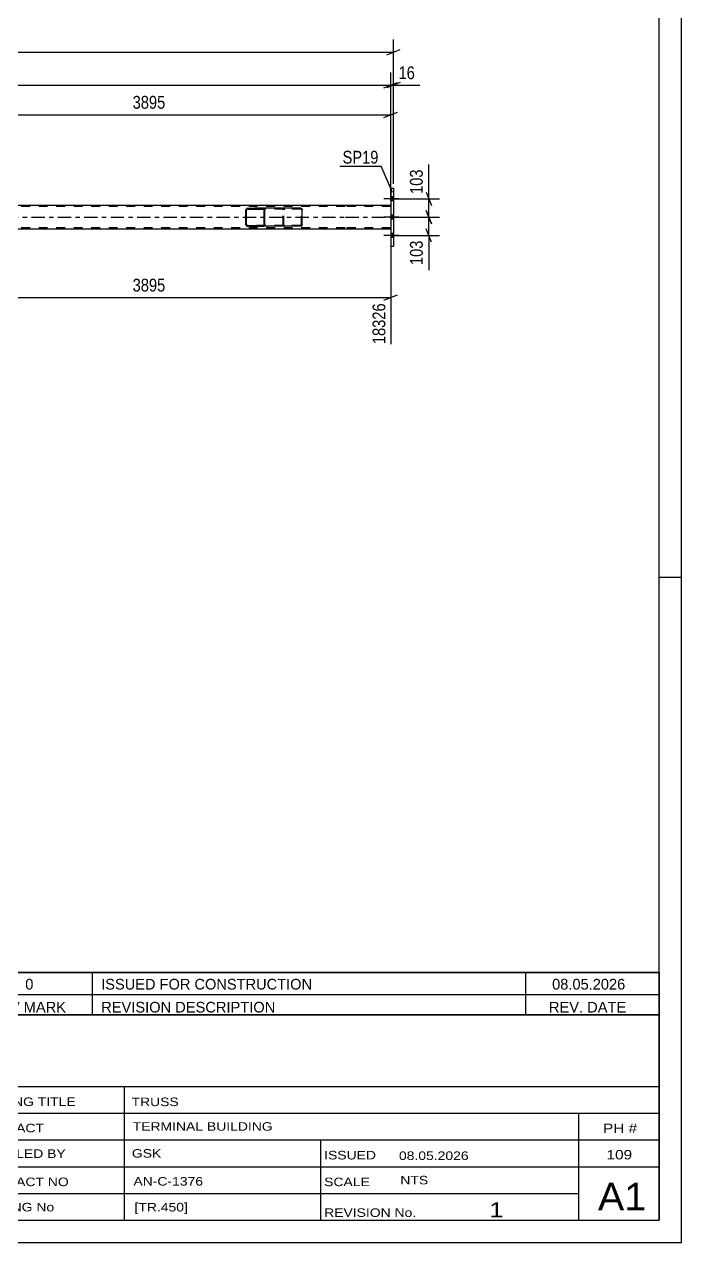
# Model space of a CAD drawing. Header units: millimetres. Extents: x 0 to 841, y 0 to 594.
# Drawn here: x 693.8 to 841, y 0 to 272.9 of the extents above; entities that cross this region are included whole.
import ezdxf

# ---------------------------------------------------------------- set-up
doc = ezdxf.new("R2010")
doc.units = ezdxf.units.MM
doc.linetypes.add('DXK_LINE_DOT2', pattern=[3.9198, 1.9599, -1.9599])
doc.linetypes.add('DXK_LINE_DOT3', pattern=[5.9187, 2.979, -0.9799, 0.9799, -0.9799])
doc.styles.add('Arial Narrow', font='ARIALN.TTF', dxfattribs={"height": 0.2})

# ---------------------------------------------------------------- blocks, each defined once
blk = doc.blocks.new('Unknown-318888172-1133')
at = {"color": 5, "linetype": 'Continuous'}
for p, q in [((841, 0), (841, 594)), ((836, 5), (836, 589)), ((841, 149), (836, 149)), ((5, 5), (836, 5)), ((0, 0), (841, 0))]:
    blk.add_line(p, q, dxfattribs=at)
blk = doc.blocks.new('Bolt-318888172-3130 - 3103')
at = {"linetype": 'Continuous'}
for points in [[(776.48, 233.37), (776.48, 234.25), (775.84, 234.25), (775.84, 233.37)], [(776.48, 233.37), (776.48, 234.25), (775.84, 234.25), (775.84, 233.37)], [(776.48, 233.37), (776.48, 234.25), (775.84, 234.25), (775.84, 233.37)], [(776.48, 229.27), (776.48, 230.15), (775.84, 230.15), (775.84, 229.27)], [(776.48, 229.27), (776.48, 230.15), (775.84, 230.15), (775.84, 229.27)], [(776.48, 225.17), (776.48, 226.05), (775.84, 226.05), (775.84, 225.17)], [(776.48, 225.17), (776.48, 226.05), (775.84, 226.05), (775.84, 225.17)], [(776.48, 225.17), (776.48, 226.05), (775.84, 226.05), (775.84, 225.17)]]:
    blk.add_hatch(color=1, dxfattribs=at).paths.add_polyline_path(points)
at = {"color": 1, "linetype": 'Continuous'}
for p, q in [((777.64, 233.81), (774.32, 233.81)), ((777.64, 233.81), (774.32, 233.81)), ((777.64, 233.81), (774.32, 233.81)), ((776.48, 234.25), (775.84, 234.25)), ((776.48, 234.25), (775.84, 234.25)), ((776.48, 234.25), (775.84, 234.25)), ((776.48, 233.37), (775.84, 233.37)), ((776.48, 233.37), (775.84, 233.37)), ((776.48, 233.37), (775.84, 233.37)), ((777.64, 229.71), (774.32, 229.71)), ((777.64, 229.71), (774.32, 229.71)), ((776.48, 230.15), (775.84, 230.15)), ((776.48, 230.15), (775.84, 230.15)), ((776.48, 229.27), (775.84, 229.27)), ((776.48, 229.27), (775.84, 229.27)), ((777.64, 225.61), (774.32, 225.61)), ((777.64, 225.61), (774.32, 225.61)), ((777.64, 225.61), (774.32, 225.61)), ((776.48, 226.05), (775.84, 226.05)), ((776.48, 226.05), (775.84, 226.05)), ((776.48, 226.05), (775.84, 226.05)), ((776.48, 225.17), (775.84, 225.17)), ((776.48, 225.17), (775.84, 225.17)), ((776.48, 225.17), (775.84, 225.17))]:
    blk.add_line(p, q, dxfattribs=at)
blk = doc.blocks.new('Part-318888172-3183 - 3103')
at = {"color": 7, "linetype": 'DXK_LINE_DOT2'}
for p, q in [((765.62, 232.11), (103.5, 232.11)), ((775.84, 232.11), (765.72, 232.11)), ((775.84, 232.35), (775.84, 227.07)), ((765.62, 227.31), (103.5, 227.31)), ((775.84, 227.31), (765.72, 227.31))]:
    blk.add_line(p, q, dxfattribs=at)
at = {"color": 2, "linetype": 'Continuous'}
for p, q in [((765.62, 232.35), (672.77, 232.35)), ((775.84, 232.35), (765.72, 232.35)), ((765.62, 227.07), (672.77, 227.07)), ((775.84, 227.07), (765.72, 227.07))]:
    blk.add_line(p, q, dxfattribs=at)
at = {"color": 7, "linetype": 'DXK_LINE_DOT3'}
for p, q in [((103.5, 229.71), (765.62, 229.71)), ((765.72, 229.71), (775.84, 229.71))]:
    blk.add_line(p, q, dxfattribs=at)
blk = doc.blocks.new('Part-318888172-3237 - 3103')
at = {"color": 2, "linetype": 'Continuous'}
for p, q in [((775.84, 236.21), (776.48, 236.21)), ((775.84, 236.21), (775.84, 223.21)), ((776.48, 236.21), (776.48, 223.21)), ((775.84, 223.21), (776.48, 223.21))]:
    blk.add_line(p, q, dxfattribs=at)
blk = doc.blocks.new('Part-318888172-3293 - 3103')
at = {"linetype": 'Continuous'}
h = blk.add_hatch(dxfattribs=at)
h.set_pattern_fill('', scale=0.7, style=0, pattern_type=0)
h.set_pattern_definition([(45, (747.6427, 231.5114), (-1.57154, 1.57154), [])])
h.paths.add_polyline_path([(747.67, 231.39), (747.64, 231.51), (747.57, 231.62), (747.46, 231.68), (747.33, 231.71), (743.75, 231.71), (743.62, 231.68), (743.51, 231.62), (743.44, 231.51), (743.41, 231.39), (743.41, 228.03), (743.44, 227.91), (743.51, 227.8), (743.62, 227.73), (743.75, 227.71), (747.33, 227.71), (747.46, 227.73), (747.57, 227.8), (747.64, 227.91), (747.67, 228.03)])
h.paths.add_polyline_path([(747.49, 227.97), (747.45, 227.92), (747.39, 227.88), (747.33, 227.87), (743.75, 227.87), (743.69, 227.88), (743.63, 227.92), (743.6, 227.97), (743.58, 228.03), (743.58, 231.39), (743.6, 231.45), (743.63, 231.5), (743.69, 231.54), (743.75, 231.55), (747.33, 231.55), (747.39, 231.54), (747.45, 231.5), (747.49, 231.45), (747.5, 231.39), (747.5, 228.03)])
at = {"color": 2, "linetype": 'Continuous'}
for p, q in [((743.44, 231.51), (743.41, 231.39)), ((743.41, 228.03), (743.41, 231.39)), ((743.58, 231.39), (743.6, 231.45)), ((743.58, 228.03), (743.58, 231.39)), ((743.6, 231.45), (743.63, 231.5)), ((743.75, 231.71), (743.62, 231.68)), ((743.63, 231.5), (743.69, 231.54)), ((743.69, 231.54), (743.75, 231.55)), ((743.75, 231.71), (747.33, 231.71)), ((743.75, 231.55), (747.33, 231.55)), ((755.68, 231.71), (747.33, 231.71)), ((747.46, 231.68), (747.33, 231.71)), ((747.33, 231.55), (747.39, 231.54)), ((747.39, 231.54), (747.45, 231.5)), ((747.45, 231.5), (747.49, 231.45)), ((747.49, 231.45), (747.5, 231.39)), ((747.5, 228.03), (747.5, 231.39)), ((747.67, 231.39), (747.64, 231.51)), ((747.67, 228.03), (747.67, 231.39)), ((755.68, 231.71), (755.81, 231.68)), ((755.99, 231.51), (756.02, 231.39)), ((756.02, 228.03), (756.02, 231.39)), ((743.41, 228.03), (743.44, 227.91)), ((743.6, 227.97), (743.58, 228.03)), ((743.63, 227.92), (743.6, 227.97)), ((743.62, 227.73), (743.75, 227.71)), ((743.69, 227.88), (743.63, 227.92)), ((743.75, 227.87), (743.69, 227.88)), ((743.75, 227.87), (747.33, 227.87)), ((743.75, 227.71), (747.33, 227.71)), ((747.39, 227.88), (747.33, 227.87)), ((747.33, 227.71), (747.46, 227.73)), ((755.68, 227.71), (747.33, 227.71)), ((747.45, 227.92), (747.39, 227.88)), ((747.49, 227.97), (747.45, 227.92)), ((747.5, 228.03), (747.49, 227.97)), ((747.64, 227.91), (747.67, 228.03)), ((755.81, 227.73), (755.68, 227.71)), ((756.02, 228.03), (755.99, 227.91))]:
    blk.add_line(p, q, dxfattribs=at)
at = {"color": 7, "linetype": 'DXK_LINE_DOT2'}
for p, q in [((747.33, 231.71), (743.75, 231.71)), ((755.68, 231.55), (743.75, 231.55)), ((751.76, 231.39), (751.79, 231.51)), ((751.76, 228.03), (751.76, 231.39)), ((751.94, 231.45), (751.93, 231.39)), ((751.93, 228.03), (751.93, 231.39)), ((751.98, 231.5), (751.94, 231.45)), ((751.97, 231.68), (752.1, 231.71)), ((751.98, 231.5), (752, 231.51)), ((752, 231.51), (752.04, 231.54)), ((752.04, 231.54), (752.1, 231.55)), ((755.74, 231.54), (755.68, 231.55)), ((755.8, 231.5), (755.74, 231.54)), ((755.83, 231.45), (755.8, 231.5)), ((755.85, 231.39), (755.83, 231.45)), ((755.85, 228.03), (755.85, 231.39)), ((755.68, 227.87), (743.75, 227.87)), ((747.33, 227.71), (743.75, 227.71)), ((751.79, 227.91), (751.76, 228.03)), ((751.93, 228.03), (751.94, 227.97)), ((751.94, 227.97), (751.98, 227.92)), ((752.1, 227.71), (751.97, 227.73)), ((751.98, 227.92), (752, 227.91)), ((752, 227.91), (752.04, 227.88)), ((752.04, 227.88), (752.1, 227.87)), ((755.68, 227.87), (755.74, 227.88)), ((755.74, 227.88), (755.8, 227.92)), ((755.8, 227.92), (755.83, 227.97)), ((755.83, 227.97), (755.85, 228.03))]:
    blk.add_line(p, q, dxfattribs=at)
at = {"color": 2, "linetype": 'Continuous'}
for centre, start, end in [((743.74, 231.38), 110.7583, 155.68), ((747.34, 231.38), 24.32, 69.2417), ((755.69, 231.38), 24.32, 69.2417), ((743.74, 228.04), 204.32, 249.2417), ((747.34, 228.04), 290.7583, 335.68), ((755.69, 228.04), 290.7583, 335.68)]:
    blk.add_arc(centre, 0.331, start, end, dxfattribs=at)
at = {"color": 7, "linetype": 'DXK_LINE_DOT2'}
for centre, start, end in [((752.09, 231.38), 110.7583, 155.68), ((752.09, 228.04), 204.32, 249.2417)]:
    blk.add_arc(centre, 0.331, start, end, dxfattribs=at)
blk = doc.blocks.new('StraightDimension-318888172-3438 - 3103')
at = {"color": 7, "linetype": 'Continuous'}
for p, q in [((775.84, 237.21), (775.84, 262.14)), ((776.48, 237.21), (776.48, 262.14)), ((774.34, 258.69), (777.34, 259.89)), ((777.98, 259.89), (774.98, 258.69)), ((775.84, 259.29), (776.48, 259.29))]:
    blk.add_line(p, q, dxfattribs=at)
at = {"color": 0}
blk.add_wipeout([(781.86, 260.04), (781.86, 264.24), (777, 264.24), (777, 260.04)], dxfattribs=at)
at = {"color": 7, "linetype": 'Continuous'}
blk.add_line((776.48, 259.29), (782.38, 259.29), dxfattribs=at)
blk.add_line((776.48, 259.29), (782.38, 259.29), dxfattribs=at)
at = {"color": 3, "style": 'Arial Narrow'}
blk.add_text('16', height=2.863, dxfattribs=at).set_placement((777.6, 260.64))
blk = doc.blocks.new('StraightDimension-318888172-3428 - 3103')
at = {"color": 7, "linetype": 'Continuous'}
for p, q in [((775.84, 237.21), (775.84, 262.14)), ((93.28, 259.29), (775.84, 259.29)), ((774.34, 258.69), (777.34, 259.89))]:
    blk.add_line(p, q, dxfattribs=at)
blk = doc.blocks.new('StraightDimension-318888172-3449 - 3103')
at = {"color": 7, "linetype": 'Continuous'}
for p, q in [((776.48, 237.21), (776.48, 269.51)), ((92.64, 266.66), (776.48, 266.66)), ((774.98, 266.06), (777.98, 267.26))]:
    blk.add_line(p, q, dxfattribs=at)
blk = doc.blocks.new('StraightDimension-318888172-3460 - 3103')
at = {"color": 7, "linetype": 'Continuous'}
for p, q in [((667.57, 241.75), (667.57, 255.52)), ((775.84, 233.35), (775.84, 255.52)), ((669.07, 253.27), (666.07, 252.07)), ((667.57, 252.67), (775.84, 252.67)), ((774.34, 252.07), (777.34, 253.27))]:
    blk.add_line(p, q, dxfattribs=at)
at = {"color": 0}
blk.add_wipeout([(725.96, 253.42), (725.96, 257.62), (717.45, 257.62), (717.45, 253.42)], dxfattribs=at)
at = {"color": 3, "style": 'Arial Narrow'}
blk.add_text('3895', height=2.863, dxfattribs=at).set_placement((718.05, 254.02))
blk = doc.blocks.new('StraightDimension-318888172-8941 - 3103')
at = {"color": 7, "linetype": 'Continuous'}
for p, q in [((776.08, 229.71), (786.77, 229.71)), ((783.77, 231.21), (784.97, 228.21)), ((784.37, 225.61), (784.37, 229.71)), ((784.97, 224.11), (783.77, 227.11)), ((776.08, 225.61), (786.77, 225.61))]:
    blk.add_line(p, q, dxfattribs=at)
at = {"color": 0}
blk.add_wipeout([(783.62, 225.08), (779.42, 225.08), (779.42, 218.4), (783.62, 218.4)], dxfattribs=at)
at = {"color": 7, "linetype": 'Continuous'}
blk.add_line((784.37, 225.61), (784.37, 217.87), dxfattribs=at)
blk.add_line((784.37, 225.61), (784.37, 217.87), dxfattribs=at)
at = {"color": 3, "style": 'Arial Narrow'}
blk.add_text('103', height=2.863, rotation=90.0002, dxfattribs=at).set_placement((783.02, 219))
blk = doc.blocks.new('StraightDimension-318888172-3585 - 3103')
at = {"color": 7, "linetype": 'Continuous'}
for p, q in [((775.84, 226.07), (775.84, 201.28)), ((667.57, 217.67), (667.57, 201.28)), ((669.07, 212.32), (666.07, 211.12)), ((667.57, 211.72), (775.84, 211.72)), ((774.34, 211.12), (777.34, 212.32))]:
    blk.add_line(p, q, dxfattribs=at)
at = {"color": 0}
blk.add_wipeout([(725.96, 212.47), (725.96, 216.67), (717.45, 216.67), (717.45, 212.47)], dxfattribs=at)
at = {"color": 0, "linetype": 'Continuous'}
blk.add_wipeout([(775.24, 211.02), (771.04, 211.02), (771.04, 200.68), (775.24, 200.68)], dxfattribs=at)
at = {"color": 3, "style": 'Arial Narrow'}
blk.add_text('3895', height=2.863, dxfattribs=at).set_placement((718.05, 213.07))
at = {"color": 3, "linetype": 'Continuous', "style": 'Arial Narrow'}
blk.add_text('18326', height=2.863, rotation=90.0002, dxfattribs=at).set_placement((774.64, 201.28))
blk = doc.blocks.new('StraightDimension-318888172-8943 - 3103')
at = {"color": 7, "linetype": 'Continuous'}
for p, q in [((783.77, 235.31), (784.97, 232.31)), ((776.08, 233.81), (786.77, 233.81)), ((784.37, 229.71), (784.37, 233.81)), ((776.08, 229.71), (786.77, 229.71)), ((784.97, 228.21), (783.77, 231.21))]:
    blk.add_line(p, q, dxfattribs=at)
at = {"color": 0}
blk.add_wipeout([(783.62, 241.02), (779.42, 241.02), (779.42, 234.33), (783.62, 234.33)], dxfattribs=at)
at = {"color": 7, "linetype": 'Continuous'}
blk.add_line((784.37, 233.81), (784.37, 241.54), dxfattribs=at)
blk.add_line((784.37, 233.81), (784.37, 241.54), dxfattribs=at)
at = {"color": 3, "style": 'Arial Narrow'}
blk.add_text('103', height=2.863, rotation=90.0002, dxfattribs=at).set_placement((783.02, 234.93))
blk = doc.blocks.new('Unknown-318888172-17225')
at = {"color": 7, "linetype": 'Continuous'}
for p, q in [((676, 51.05), (676, 5)), ((676, 51.05), (836, 51.05)), ((836, 51), (836, 5)), ((676, 35), (836, 35)), ((716.14, 35), (716.14, 5)), ((676, 29), (836, 29)), ((818, 5.05), (818, 29.05)), ((676, 23), (836, 23)), ((760.14, 23), (760.14, 5)), ((676, 17), (836, 17)), ((676, 11), (818, 11)), ((676, 5), (836, 5))]:
    blk.add_line(p, q, dxfattribs=at)
at = {"color": 7, "style": 'Arial Narrow'}
for s, height, width, p in [('DRAWING TITLE', 1.9089, 1.425378, (680.88, 30.61)), ('TRUSS', 1.909, 1.425378, (717.81, 30.59)), ('CONTRACT', 1.909, 1.425378, (680.88, 24.71)), ('TERMINAL BUILDING', 1.9089, 1.425378, (718.06, 25.07)), ('MODELLED BY', 1.9089, 1.425378, (680.88, 18.98)), ('GSK', 1.909, 1.425378, (717.88, 19.04)), ('ISSUED', 1.909, 1.425378, (760.94, 18.64)), ('08.05.2026', 1.909, 1.425378, (777.69, 18.52)), ('CONTRACT NO', 1.9089, 1.425378, (680.88, 12.66)), ('AN-C-1376', 1.909, 1.425378, (718.23, 12.78)), ('SCALE', 1.909, 1.425378, (760.94, 12.65)), ('A1', 6.204, 1.25, (822.24, 7.2)), ('DRAWING No', 1.909, 1.425378, (680.56, 7)), ('[TR.450]', 1.909, 1.425378, (718.46, 6.99)), ('1', 3.34, 1.5, (797.91, 5.68)), ('REVISION No.', 1.9089, 1.425378, (760.94, 5.77))]:
    blk.add_text(s, height=height, dxfattribs=dict(at, width=width)).set_placement(p)
at = {"color": 7, "linetype": 'Continuous', "style": 'Arial Narrow'}
for s, height, width, p in [('PH #', 2.1, 1.42538, (823.4, 24.55)), ('109', 2.1, 1.42538, (824.19, 18.65)), ('NTS', 1.909, 1.425378, (778, 13.05))]:
    blk.add_text(s, height=height, dxfattribs=dict(at, width=width)).set_placement(p)
blk = doc.blocks.new('Unknown-318888172-17228')
at = {"color": 7, "linetype": 'Continuous'}
for p, q in [((676, 60.55), (836, 60.55)), ((836, 60.55), (676, 60.55)), ((676, 60.55), (676, 55.55)), ((685, 60.55), (685, 55.55)), ((709, 60.55), (709, 55.55)), ((806, 60.55), (806, 55.55)), ((836, 60.55), (836, 55.55)), ((676, 55.55), (836, 55.55)), ((676, 55.55), (676, 51.05)), ((676, 55.55), (836, 55.55)), ((685, 55.55), (685, 51.05)), ((709, 55.55), (709, 51.05)), ((806, 55.55), (806, 51.05)), ((836, 55.55), (836, 51.05)), ((836, 51.05), (676, 51.05))]:
    blk.add_line(p, q, dxfattribs=at)
at = {"color": 7, "linetype": 'Continuous', "style": 'Arial Narrow'}
for s, height, width, p in [('1', 2.39, 1.196471, (679.16, 56.7)), ('0', 2.39, 1.196471, (694, 56.7)), ('ISSUED FOR CONSTRUCTION', 2.3861, 1.196471, (711, 56.7)), ('08.05.2026', 2.386, 1.196471, (812, 56.7)), ('No', 2.386, 1.2, (677.54, 51.55)), ('REV MARK', 2.386, 1.2, (686, 51.55)), ('REVISION DESCRIPTION', 2.3861, 1.2, (711, 51.55)), ('REV. DATE', 2.386, 1.2, (811.28, 51.55))]:
    blk.add_text(s, height=height, dxfattribs=dict(at, width=width)).set_placement(p)
blk = doc.blocks.new('Mark-318888172-3233 - 3103')
at = {"color": 0}
blk.add_wipeout([(773.1, 241.72), (773.1, 244.72), (765.06, 244.72), (765.06, 241.72)], dxfattribs=at)
blk.add_wipeout([(773.1, 241.72), (773.1, 244.72), (765.06, 244.72), (765.06, 241.72)], dxfattribs=at)
at = {"color": 30, "linetype": 'Continuous'}
for p in [(764.46, 241.12), (776.25, 235.24)]:
    blk.add_line(p, (773.7, 241.12), dxfattribs=at)
at = {"color": 3, "style": 'Arial Narrow'}
blk.add_text('SP19', height=2.863, dxfattribs=at).set_placement((765.06, 241.72))

msp = doc.modelspace()

# ---------------------------------------------------------------- block references
for name in ['Unknown-318888172-1133', 'Part-318888172-3237 - 3103', 'Part-318888172-3183 - 3103', 'Bolt-318888172-3130 - 3103', 'Part-318888172-3293 - 3103', 'Unknown-318888172-17228', 'Unknown-318888172-17225']:
    msp.add_blockref(name, (0, 0))

# ---------------------------------------------------------------- next in the draw order: block references
for name in ['StraightDimension-318888172-3438 - 3103', 'StraightDimension-318888172-8941 - 3103']:
    msp.add_blockref(name, (0, 0))

# ---------------------------------------------------------------- next in the draw order: block references
for name in ['StraightDimension-318888172-3428 - 3103', 'StraightDimension-318888172-3585 - 3103']:
    msp.add_blockref(name, (0, 0))

# ---------------------------------------------------------------- next in the draw order: block references
msp.add_blockref('StraightDimension-318888172-3449 - 3103', (0, 0))

# ---------------------------------------------------------------- next in the draw order: block references
msp.add_blockref('StraightDimension-318888172-3460 - 3103', (0, 0))

# ---------------------------------------------------------------- next in the draw order: block references
msp.add_blockref('StraightDimension-318888172-8943 - 3103', (0, 0))

# ---------------------------------------------------------------- next in the draw order: block references
msp.add_blockref('Mark-318888172-3233 - 3103', (0, 0))

doc.saveas('drawing.dxf')
